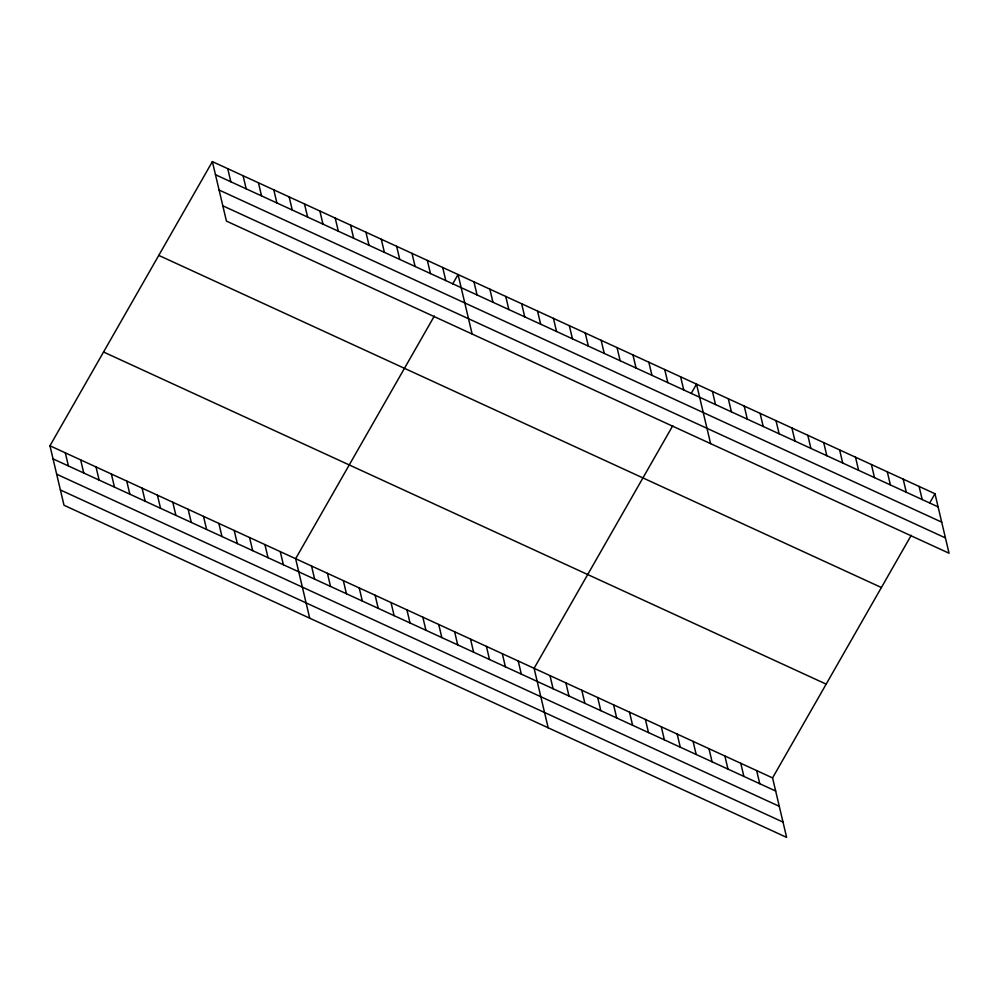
<?xml version="1.0" encoding="UTF-8"?>
<svg xmlns="http://www.w3.org/2000/svg" width="999" height="999" viewBox="0 0 999 999"><rect width="100%" height="100%" fill="white"/><g stroke="black" fill="none" stroke-linecap="round" stroke-linejoin="round"><path stroke-width="1.5" d="M911.25 535.277L772.564 777.909L786.625 837.387L64.011 505.257L49.95 445.779L212.375 161.613L934.989 493.743L949.05 553.221L226.436 221.091L212.375 161.613M434.328 316.071L295.642 558.703L309.702 618.181M452.709 283.916L458.066 274.538L472.127 334.016M672.789 425.674L534.103 668.306L548.164 727.784M691.171 393.519L696.528 384.14L710.589 443.618M929.632 503.121L934.989 493.743M215.472 174.725L938.086 506.855M219.093 190.022L941.707 522.152M222.814 205.794L945.429 537.912M158.779 255.394L881.393 587.524M103.546 352.01L826.173 684.14M49.95 445.779L772.564 777.909M53.047 458.891L775.661 791.021M56.668 474.2L779.282 806.318M60.39 489.96L783.004 822.09M919.092 486.438L922.189 499.55M903.196 479.133L906.293 492.245M887.299 471.828L890.396 484.94M871.403 464.51L874.5 477.622M855.506 457.205L858.603 470.317M839.61 449.9L842.706 463.012M823.713 442.594L826.81 455.706M807.816 435.289L810.913 448.401M791.907 427.984L795.017 441.096M776.011 420.679L779.12 433.791M760.114 413.374L763.211 426.473M744.218 406.056L747.314 419.168M728.321 398.751L731.418 411.863M712.424 391.446L715.521 404.558M680.631 376.835L683.728 389.947M664.735 369.53L667.832 382.642M756.668 770.604L759.764 783.716M648.838 362.225L651.935 375.337M740.771 763.298L743.868 776.41M632.941 354.907L636.038 368.019M724.874 755.993L727.971 769.105M617.045 347.602L620.142 360.714M708.978 748.688L712.075 761.8M601.136 340.297L604.245 353.409M693.081 741.383L696.178 754.495M585.239 332.992L588.349 346.104M677.185 734.078L680.282 747.19M569.343 325.686L572.452 338.798M661.288 726.76L664.385 739.872M553.446 318.381L556.543 331.493M645.391 719.455L648.488 732.567M537.549 311.076L540.646 324.188M629.495 712.15L632.592 725.262M521.653 303.771L524.75 316.883M613.586 704.844L616.695 717.956M505.756 296.453L508.853 309.565M597.689 697.539L600.799 710.651M489.86 289.148L492.957 302.26M581.793 690.234L584.902 703.346M473.963 281.843L477.06 294.955M565.896 682.929L568.993 696.041M549.999 675.611L553.096 688.723M442.707 267.482L445.804 280.594M427.347 260.427L430.457 273.539M518.206 661.001L521.303 674.113M412 253.359L415.097 266.471M502.31 653.696L505.407 666.808M396.64 246.303L399.737 259.415M486.413 646.39L489.51 659.502M381.281 239.248L384.39 252.36M470.517 639.085L473.613 652.197M365.934 232.193L369.031 245.304M454.62 631.78L457.717 644.892M350.574 225.137L353.671 238.249M438.723 624.475L441.82 637.587M335.214 218.082L338.324 231.194M422.827 617.157L425.924 630.269M319.867 211.014L322.964 224.126M406.918 609.852L410.027 622.964M304.508 203.958L307.605 217.07M391.021 602.547L394.13 615.659M289.148 196.903L292.257 210.015M375.124 595.242L378.221 608.354M273.801 189.847L276.898 202.959M359.228 587.936L362.325 601.048M258.441 182.792L261.538 195.904M343.331 580.631L346.428 593.743M243.082 175.724L246.179 188.836M327.435 573.326L330.532 586.438M227.735 168.669L230.831 181.781M311.538 566.021L314.635 579.12M280.282 551.648L283.379 564.76M264.935 544.592L268.032 557.704M249.575 537.537L252.672 550.649M234.216 530.481L237.312 543.593M218.856 523.414L221.965 536.525M203.509 516.358L206.606 529.47M188.149 509.303L191.246 522.415M172.79 502.247L175.899 515.359M157.442 495.192L160.539 508.304M142.083 488.136L145.18 501.248M126.723 481.068L129.833 494.18M111.376 474.013L114.473 487.125M96.016 466.958L99.113 480.069M80.657 459.902L83.766 473.014M65.31 452.847L68.407 465.959"/></g></svg>
